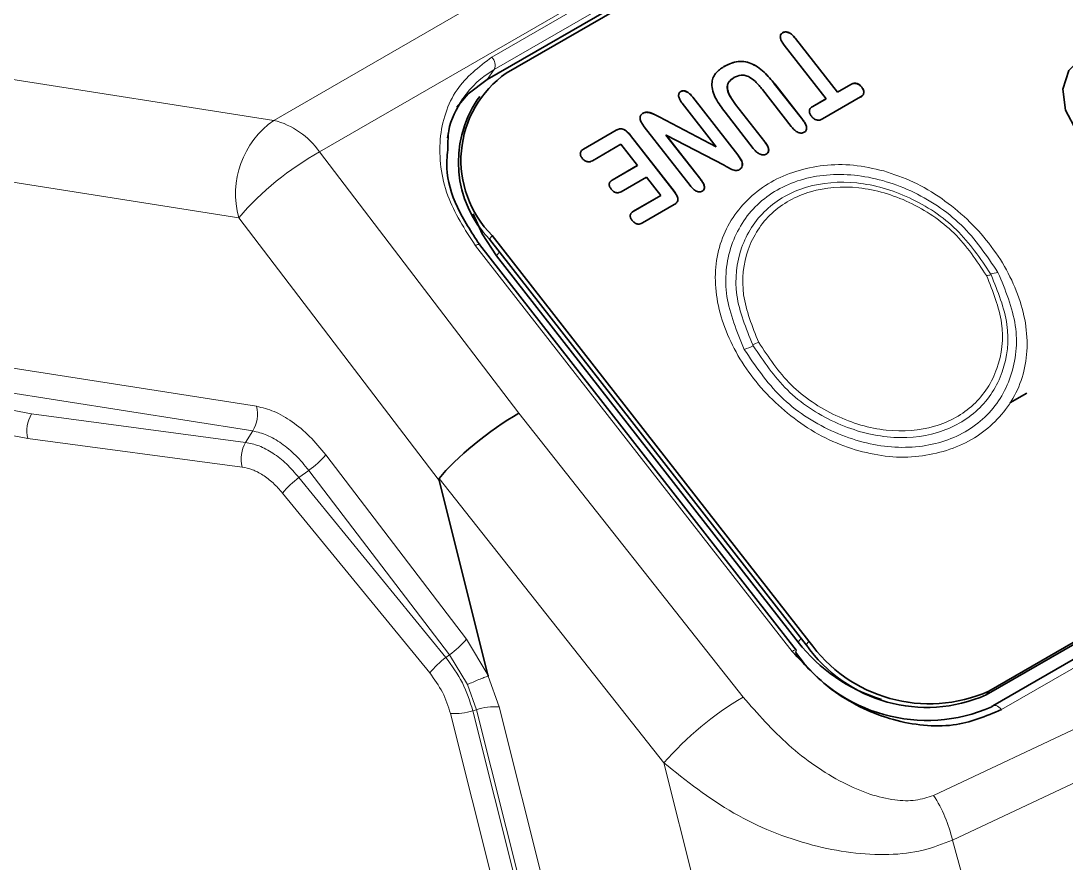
# Paper-space layout 'Blatt1' of a CAD drawing. Header units: millimetres. Extents: x 0 to 1189, y 0 to 841.
# Drawn here: x 841.124 to 845.309, y 652.895 to 656.268 of the extents above; entities that cross this region are included whole.
import ezdxf

# ---------------------------------------------------------------- set-up
doc = ezdxf.new("R2010")
doc.units = ezdxf.units.MM

psp = doc.layouts.new('Blatt1')

# ---------------------------------------------------------------- linework, layer by layer
at = {"color": 8, "linetype": 'Continuous', "lineweight": 18}
for p, q in [((849.0127, 659.8388), (842.137, 655.8695)), ((842.3199, 655.7429), (849.1957, 659.7122)), ((848.5255, 659.3068), (843.01, 656.1228)), ((843.0197, 656.0728), (848.5352, 659.2568)), ((845.0502, 653.5096), (850.5656, 656.6936)), ((842.137, 655.8695), (839.6455, 656.2606)), ((843.0197, 656.0728), (842.9909, 656.0326)), ((844.1425, 656.0154), (844.1422, 656.015)), ((843.986, 655.9334), (843.9857, 655.933)), ((839.5014, 655.8714), (841.9962, 655.4797)), ((843.6795, 655.8834), (843.6793, 655.883)), ((843.1178, 654.6969), (842.3199, 655.7429)), ((843.9947, 655.7317), (843.9944, 655.7313)), ((843.8463, 655.6327), (843.846, 655.6323)), ((843.7395, 655.5856), (843.7392, 655.5852)), ((842.7987, 654.4276), (841.9962, 655.4797)), ((842.9998, 655.3941), (843.0108, 655.4087)), ((842.944, 655.3674), (844.2121, 653.7431)), ((843.0286, 655.3274), (843.0401, 655.3425)), ((839.9854, 655.0513), (842.0681, 654.7243)), ((839.9544, 654.9282), (841.1672, 654.6938)), ((842.0524, 654.6256), (839.9697, 654.9525)), ((841.1515, 654.595), (839.9357, 654.83)), ((841.1672, 654.6938), (842.0237, 654.5798)), ((844.0156, 653.5601), (843.1178, 654.6969)), ((842.0102, 654.4808), (841.1515, 654.595)), ((842.0237, 654.5798), (842.0524, 654.6256)), ((842.3451, 654.5299), (842.9083, 653.7916)), ((842.277, 654.4679), (842.2374, 654.4391)), ((842.8402, 653.7296), (842.277, 654.4679)), ((842.2374, 654.4391), (842.8256, 653.7189)), ((843.6986, 653.296), (842.7988, 654.4352)), ((842.761, 653.6565), (842.1718, 654.3768)), ((846.2331, 653.8514), (844.778, 653.1661)), ((844.2478, 653.7956), (844.2363, 653.7804)), ((842.9083, 653.7916), (842.9944, 653.6488)), ((844.2789, 653.7844), (844.2679, 653.7698)), ((842.8256, 653.7189), (842.8402, 653.7296)), ((842.9119, 653.6098), (842.8402, 653.7296)), ((844.8536, 652.9874), (846.314, 653.6755)), ((842.9947, 653.6437), (843.039, 653.5204)), ((842.9481, 653.5095), (842.9119, 653.6098)), ((844.9889, 653.5689), (844.9999, 653.5835)), ((842.9481, 653.5095), (842.9338, 653.5051)), ((843.3608, 651.8042), (842.9338, 653.5051)), ((843.3751, 651.8088), (842.9481, 653.5095)), ((843.039, 653.5204), (843.4658, 651.8205)), ((843.2715, 651.7923), (842.8443, 653.494)), ((844.0904, 651.7379), (843.6986, 653.296)), ((845.1377, 651.9656), (844.8536, 652.9874))]:
    psp.add_line(p, q, dxfattribs=at)
at = {"color": 7, "linetype": 'Continuous', "lineweight": 35}
for p, q in [((848.5831, 659.2426), (843.0676, 656.0586)), ((848.5063, 659.2166), (842.9909, 656.0326)), ((844.9999, 653.5835), (850.5154, 656.7675)), ((850.5043, 656.7529), (844.9889, 653.5689)), ((850.5309, 656.7088), (845.0155, 653.5248)), ((844.1744, 656.2206), (844.1741, 656.2202)), ((844.226, 656.1975), (844.2258, 656.1971)), ((844.3935, 655.9822), (844.2258, 656.1971)), ((844.3938, 655.9826), (844.226, 656.1975)), ((844.1801, 656.171), (844.3478, 655.9561)), ((843.9388, 656.0846), (843.9385, 656.0842)), ((844.2545, 655.8711), (844.1422, 656.015)), ((844.2548, 655.8715), (844.1425, 656.0154)), ((844.4467, 656.0129), (844.3935, 655.9822)), ((844.4469, 656.0133), (844.3938, 655.9826)), ((844.4469, 656.0133), (844.4467, 656.0129)), ((843.7662, 655.985), (843.7659, 655.9846)), ((844.0931, 655.9933), (844.2087, 655.8452)), ((844.3938, 655.9826), (844.3935, 655.9822)), ((844.4911, 656.0025), (844.4908, 656.0021)), ((842.9616, 655.9656), (842.9506, 655.9511)), ((843.7719, 655.9382), (843.908, 655.7639)), ((843.8145, 655.9625), (843.8142, 655.9622)), ((843.9944, 655.7313), (843.8142, 655.9622)), ((843.9947, 655.7317), (843.8145, 655.9625)), ((844.1023, 655.7836), (843.9857, 655.933)), ((844.1026, 655.784), (843.986, 655.9334)), ((844.3475, 655.9557), (844.2944, 655.925)), ((844.3478, 655.9561), (844.2947, 655.9254)), ((844.3339, 655.8751), (844.4862, 655.963)), ((844.3478, 655.9561), (844.3475, 655.9557)), ((843.6149, 655.8976), (843.6146, 655.8972)), ((843.944, 655.9018), (844.0568, 655.7574)), ((844.2947, 655.9254), (844.2944, 655.925)), ((843.6202, 655.8435), (843.8039, 655.6082)), ((843.9077, 655.7635), (843.6793, 655.883)), ((843.908, 655.7639), (843.6795, 655.8834)), ((844.2548, 655.8715), (844.2545, 655.8711)), ((843.5074, 655.8298), (843.3762, 655.754)), ((843.5077, 655.8301), (843.3765, 655.7544)), ((843.5077, 655.8301), (843.5074, 655.8298)), ((843.5648, 655.8094), (843.5645, 655.809)), ((843.7392, 655.5852), (843.5645, 655.809)), ((843.7395, 655.5856), (843.5648, 655.8094)), ((843.7073, 655.8107), (843.7071, 655.8104)), ((843.846, 655.6323), (843.7071, 655.8104)), ((843.8463, 655.6327), (843.7073, 655.8107)), ((843.7073, 655.8107), (843.9406, 655.6895)), ((843.4127, 655.708), (843.5262, 655.7735)), ((843.5262, 655.7735), (843.5926, 655.6884)), ((843.908, 655.7639), (843.9077, 655.7635)), ((844.1026, 655.784), (844.1023, 655.7836)), ((843.3765, 655.7544), (843.3762, 655.754)), ((844.01, 655.7068), (843.9944, 655.7313)), ((844.0103, 655.7072), (843.9947, 655.7317)), ((843.5923, 655.688), (843.4913, 655.6297)), ((843.5926, 655.6884), (843.4916, 655.6301)), ((843.5926, 655.6884), (843.5923, 655.688)), ((844.01, 655.7068), (844.0103, 655.7072)), ((843.5278, 655.5837), (843.6288, 655.642)), ((843.6288, 655.642), (843.6862, 655.5685)), ((843.4916, 655.6301), (843.4913, 655.6297)), ((843.6859, 655.5681), (843.5762, 655.5048)), ((843.6862, 655.5685), (843.5765, 655.5052)), ((843.6862, 655.5685), (843.6859, 655.5681)), ((843.6127, 655.4588), (843.7402, 655.5324)), ((843.5765, 655.5052), (843.5762, 655.5048)), ((844.2679, 653.7698), (842.9998, 655.3941)), ((843.0108, 655.4087), (844.2789, 653.7844)), ((844.2289, 653.7483), (842.9608, 655.3726)), ((844.2363, 653.7804), (843.0286, 655.3274)), ((845.1518, 654.7769), (845.0844, 654.7379)), ((842.9944, 653.6488), (842.7987, 654.4276))]:
    psp.add_line(p, q, dxfattribs=at)
at = {"color": 7, "linetype": 'Continuous', "lineweight": 35, "flags": 128}
for points in [[(845.7041, 656.0321), (845.6328, 656.0983), (845.5455, 656.139), (845.4555, 656.1478), (845.3763, 656.1234), (845.3202, 656.0697), (845.2955, 655.9946), (845.3062, 655.9098), (845.3505, 655.828)], [(842.9909, 656.0326), (842.9153, 655.9761), (842.8692, 655.9229)], [(843.0286, 655.3274), (842.9712, 655.4147), (842.9351, 655.4955)], [(845.0116, 653.5214), (845.0149, 653.5245), (845.0155, 653.5248)]]:
    psp.add_lwpolyline(points, dxfattribs=at)
at = {"color": 8, "linetype": 'Continuous', "lineweight": 18, "flags": 128}
for points in [[(844.2121, 653.7431), (844.2173, 653.7459), (844.2217, 653.7478), (844.2252, 653.7489), (844.2277, 653.749), (844.229, 653.7481), (844.2292, 653.7463), (844.2281, 653.7437), (844.2259, 653.7403)], [(845.0155, 653.5248), (845.0191, 653.5263), (845.0238, 653.5267), (845.029, 653.5257), (845.0345, 653.5234), (845.0399, 653.5198), (845.0453, 653.5152), (845.0502, 653.5096)]]:
    psp.add_lwpolyline(points, dxfattribs=at)
at = {"color": 8, "linetype": 'Continuous', "lineweight": 18}
for centre, radius, start, end in [((842.9762, 656.0903), 0.0469, 338.075, 43.864), ((843.2119, 655.7378), 0.3862, 119.8372, 170.7993), ((842.3444, 655.5742), 0.3608, 125.0882, 195.185), ((842.0601, 655.5629), 0.316, 34.7058, 75.921), ((842.9087, 654.6879), 1.2081, 119.1633, 139.0498), ((842.9582, 655.3513), 0.0214, 83.0165, 131.4768), ((844.9969, 655.3827), 0.1282, 274.362, 287.8795), ((845.015, 655.1435), 0.1071, 93.1718, 103.2908), ((843.9417, 655.2069), 0.2664, 287.1919, 295.4938), ((844.1742, 654.7134), 0.2838, 109.7458, 115.026), ((841.9414, 654.6938), 0.1304, 328.4266, 13.521), ((841.2783, 654.6255), 0.1304, 148.4266, 193.521), ((842.1384, 654.5137), 0.1324, 150.0341, 194.4093), ((842.0728, 654.7607), 0.3569, 304.8962, 319.7196), ((842.4598, 654.1394), 0.3732, 126.5809, 140.5065), ((842.636, 654.0223), 0.3569, 304.8962, 319.7196), ((843.0558, 653.4165), 0.3801, 127.2818, 140.8521), ((844.6784, 652.4421), 1.2997, 120.6582, 138.9285), ((842.8606, 653.7293), 0.2358, 266.0496, 288.0787), ((843.0208, 653.2884), 0.2327, 85.4978, 108.183), ((844.3397, 652.8755), 0.526, 12.2841, 33.5483)]:
    psp.add_arc(centre, radius, start, end, dxfattribs=at)
at = {"color": 7, "linetype": 'Continuous', "lineweight": 35}
for centre, radius, start, end in [((843.3118, 655.7098), 0.4257, 124.991, 225.0205), ((843.3231, 655.7033), 0.4473, 146.3724, 223.7313), ((844.7729, 654.2001), 0.6812, 218.0259, 252.6777), ((844.7504, 654.1075), 0.5889, 214.978, 293.8839), ((844.7615, 654.122), 0.5889, 214.978, 293.8839), ((844.7517, 654.1082), 0.6418, 214.978, 293.8839)]:
    psp.add_arc(centre, radius, start, end, dxfattribs=at)
psp.add_ellipse((843.0074, 654.5515), major_axis=(0.237, 0.184), ratio=0.194627, start_param=0.942275, end_param=2.476522, dxfattribs=at)
for points, knots in [([(844.1744, 656.2206), (844.1725, 656.2193), (844.169, 656.2169), (844.1658, 656.2113), (844.1645, 656.2048), (844.1654, 656.196), (844.1705, 656.1843), (844.1766, 656.1758), (844.1801, 656.171)], [0, 0, 0, 0, 0.129224, 0.248091, 0.372296, 0.500406, 0.715004, 1, 1, 1, 1]), ([(844.2258, 656.1971), (844.2224, 656.2012), (844.2156, 656.2094), (844.2048, 656.2179), (844.1951, 656.2222), (844.1876, 656.2236), (844.1803, 656.2232), (844.1762, 656.2213), (844.1741, 656.2202)], [0, 0, 0, 0, 0.250099, 0.499648, 0.625625, 0.749085, 0.868914, 1, 1, 1, 1]), ([(844.226, 656.1975), (844.2227, 656.2016), (844.2159, 656.2097), (844.2051, 656.2183), (844.1954, 656.2226), (844.1879, 656.224), (844.1806, 656.2236), (844.1765, 656.2216), (844.1744, 656.2206)], [0, 0, 0, 0, 0.250099, 0.499648, 0.625625, 0.749085, 0.868914, 1, 1, 1, 1]), ([(844.1422, 656.015), (844.1288, 656.0313), (844.1082, 656.0563), (844.0748, 656.0834), (844.0469, 656.0988), (844.0173, 656.1061), (843.9784, 656.1042), (843.9544, 656.0922), (843.9385, 656.0842)], [0, 0, 0, 0, 0.2502681, 0.3832407, 0.5004229, 0.6217566, 0.7502772, 1, 1, 1, 1]), ([(844.1425, 656.0154), (844.1291, 656.0317), (844.1085, 656.0566), (844.0751, 656.0838), (844.0472, 656.0992), (844.0176, 656.1065), (843.9787, 656.1046), (843.9547, 656.0926), (843.9388, 656.0846)], [0, 0, 0, 0, 0.250268, 0.383241, 0.500423, 0.621757, 0.750277, 1, 1, 1, 1]), ([(843.9388, 656.0846), (843.9266, 656.0764), (843.9083, 656.064), (843.8939, 656.0386), (843.8917, 656.0237), (843.8905, 656.0163)], [0, 0, 0, 0, 0.499532, 0.749747, 1, 1, 1, 1]), ([(843.8905, 656.0163), (843.8912, 656.0063), (843.8925, 655.9864), (843.9105, 655.9467), (843.9306, 655.9197), (843.944, 655.9018)], [0, 0, 0, 0, 0.249815, 0.499736, 1, 1, 1, 1]), ([(843.9857, 655.933), (843.9781, 655.9436), (843.9644, 655.9623), (843.9531, 655.9883), (843.9519, 656.0078), (843.9586, 656.0262), (843.9706, 656.0345), (843.9787, 656.0401)], [0, 0, 0, 0, 0.281668, 0.500652, 0.624989, 0.750546, 1, 1, 1, 1]), ([(843.986, 655.9334), (843.9783, 655.9439), (843.9647, 655.9627), (843.9534, 655.9887), (843.9522, 656.0082), (843.9589, 656.0266), (843.9709, 656.0349), (843.9789, 656.0405)], [0, 0, 0, 0, 0.281668, 0.500652, 0.624989, 0.750546, 1, 1, 1, 1]), ([(843.9789, 656.0405), (843.9881, 656.0449), (844.0017, 656.0515), (844.0244, 656.0498), (844.0448, 656.042), (844.069, 656.0224), (844.0842, 656.0041), (844.0931, 655.9933)], [0, 0, 0, 0, 0.249478, 0.370822, 0.49965, 0.706018, 1, 1, 1, 1]), ([(844.4908, 656.0021), (844.4878, 656.0055), (844.4833, 656.0105), (844.4755, 656.0151), (844.4693, 656.0173), (844.4632, 656.018), (844.4552, 656.0171), (844.4501, 656.0146), (844.4467, 656.0129)], [0, 0, 0, 0, 0.249468, 0.375712, 0.499916, 0.620562, 0.741424, 1, 1, 1, 1]), ([(844.4911, 656.0025), (844.4881, 656.0058), (844.4836, 656.0109), (844.4758, 656.0155), (844.4696, 656.0177), (844.4635, 656.0184), (844.4555, 656.0175), (844.4504, 656.015), (844.4469, 656.0133)], [0, 0, 0, 0, 0.249468, 0.375712, 0.499916, 0.620562, 0.741424, 1, 1, 1, 1]), ([(843.7662, 655.985), (843.7645, 655.9838), (843.7612, 655.9815), (843.7583, 655.9762), (843.7574, 655.97), (843.7584, 655.9612), (843.7632, 655.9501), (843.769, 655.9422), (843.7719, 655.9382)], [0, 0, 0, 0, 0.125003, 0.250075, 0.369528, 0.500277, 0.749831, 1, 1, 1, 1]), ([(843.8142, 655.9622), (843.811, 655.966), (843.8047, 655.9736), (843.7947, 655.9817), (843.7856, 655.9859), (843.7786, 655.9875), (843.7717, 655.9873), (843.7679, 655.9855), (843.7659, 655.9846)], [0, 0, 0, 0, 0.250214, 0.499796, 0.625441, 0.750151, 0.868759, 1, 1, 1, 1]), ([(843.8145, 655.9625), (843.8113, 655.9664), (843.805, 655.974), (843.795, 655.9821), (843.7859, 655.9863), (843.7789, 655.9879), (843.772, 655.9877), (843.7682, 655.9859), (843.7662, 655.985)], [0, 0, 0, 0, 0.250214, 0.499796, 0.625441, 0.750151, 0.868759, 1, 1, 1, 1]), ([(844.4859, 655.9626), (844.489, 655.9647), (844.4936, 655.9678), (844.4975, 655.9739), (844.4991, 655.9791), (844.4991, 655.9848), (844.4971, 655.9928), (844.4934, 655.9983), (844.4908, 656.0021)], [0, 0, 0, 0, 0.24991, 0.377699, 0.500333, 0.623616, 0.743136, 1, 1, 1, 1]), ([(844.4862, 655.963), (844.4893, 655.9651), (844.4939, 655.9682), (844.4978, 655.9742), (844.4994, 655.9795), (844.4994, 655.9852), (844.4974, 655.9932), (844.4937, 655.9987), (844.4911, 656.0025)], [0, 0, 0, 0, 0.24991, 0.377699, 0.500333, 0.623616, 0.743136, 1, 1, 1, 1]), ([(842.834, 655.762), (842.834, 655.7841), (842.8341, 655.8567), (842.8689, 655.9154), (842.8931, 655.9562)], [0, 0, 0, 0, 0.304526, 1, 1, 1, 1]), ([(843.6149, 655.8976), (843.6129, 655.8963), (843.6089, 655.8937), (843.6048, 655.8879), (843.603, 655.8808), (843.6041, 655.8704), (843.6099, 655.8575), (843.6168, 655.8482), (843.6202, 655.8435)], [0, 0, 0, 0, 0.125129, 0.250206, 0.371794, 0.500216, 0.74987, 1, 1, 1, 1]), ([(843.6793, 655.883), (843.6686, 655.8889), (843.6526, 655.8977), (843.6324, 655.9025), (843.6218, 655.9006), (843.6172, 655.8984), (843.6146, 655.8972)], [0, 0, 0, 0, 0.500516, 0.749835, 0.859145, 1, 1, 1, 1]), ([(843.6795, 655.8834), (843.6689, 655.8893), (843.6529, 655.8981), (843.6327, 655.9029), (843.6221, 655.9009), (843.6175, 655.8988), (843.6149, 655.8976)], [0, 0, 0, 0, 0.5005156, 0.7498348, 0.8591453, 1, 1, 1, 1]), ([(844.2947, 655.9254), (844.2916, 655.9234), (844.287, 655.9203), (844.2829, 655.9142), (844.2812, 655.909), (844.2812, 655.9032), (844.2829, 655.8952), (844.2868, 655.8896), (844.2893, 655.886)], [0, 0, 0, 0, 0.249811, 0.379526, 0.500181, 0.621488, 0.750667, 1, 1, 1, 1]), ([(844.2893, 655.886), (844.2923, 655.8826), (844.2968, 655.8775), (844.3048, 655.8729), (844.311, 655.8707), (844.3174, 655.8699), (844.3255, 655.8708), (844.3306, 655.8734), (844.3339, 655.8751)], [0, 0, 0, 0, 0.249397, 0.374135, 0.499774, 0.619284, 0.750094, 1, 1, 1, 1]), ([(844.2087, 655.8452), (844.2121, 655.8411), (844.2189, 655.8328), (844.2298, 655.8241), (844.2397, 655.8197), (844.2471, 655.8181), (844.2543, 655.8188), (844.2585, 655.8207), (844.2608, 655.8217)], [0, 0, 0, 0, 0.2503119, 0.4999438, 0.6285509, 0.7502566, 0.8619371, 1, 1, 1, 1]), ([(844.2605, 655.8213), (844.2623, 655.8225), (844.2659, 655.825), (844.269, 655.8306), (844.2703, 655.8372), (844.2691, 655.8466), (844.2639, 655.8585), (844.2577, 655.8669), (844.2545, 655.8711)], [0, 0, 0, 0, 0.129081, 0.248272, 0.369588, 0.500271, 0.749834, 1, 1, 1, 1]), ([(844.2608, 655.8217), (844.2626, 655.8229), (844.2662, 655.8254), (844.2693, 655.831), (844.2706, 655.8375), (844.2694, 655.847), (844.2642, 655.8589), (844.258, 655.8673), (844.2548, 655.8715)], [0, 0, 0, 0, 0.129081, 0.248272, 0.369588, 0.500271, 0.749834, 1, 1, 1, 1]), ([(843.5645, 655.809), (843.5607, 655.8136), (843.5549, 655.8206), (843.5457, 655.8283), (843.538, 655.833), (843.5298, 655.8355), (843.5187, 655.8353), (843.5119, 655.832), (843.5074, 655.8298)], [0, 0, 0, 0, 0.250085, 0.384222, 0.500489, 0.620514, 0.750471, 1, 1, 1, 1]), ([(843.5648, 655.8094), (843.561, 655.814), (843.5552, 655.821), (843.5459, 655.8287), (843.5383, 655.8334), (843.5301, 655.8359), (843.519, 655.8357), (843.5122, 655.8323), (843.5077, 655.8301)], [0, 0, 0, 0, 0.250085, 0.384222, 0.500489, 0.620514, 0.750471, 1, 1, 1, 1]), ([(842.9604, 655.373), (842.9281, 655.4219), (842.8637, 655.5194), (842.8235, 655.6574), (842.8312, 655.7343), (842.834, 655.762)], [0, 0, 0, 0, 0.3918592, 0.7814875, 1, 1, 1, 1]), ([(844.1084, 655.7335), (844.1103, 655.7347), (844.1139, 655.7372), (844.1171, 655.7429), (844.1183, 655.7495), (844.1171, 655.759), (844.1118, 655.7709), (844.1055, 655.7794), (844.1023, 655.7836)], [0, 0, 0, 0, 0.125004, 0.250148, 0.369522, 0.500294, 0.749855, 1, 1, 1, 1]), ([(844.1087, 655.7339), (844.1106, 655.7351), (844.1142, 655.7376), (844.1174, 655.7432), (844.1186, 655.7499), (844.1174, 655.7594), (844.112, 655.7713), (844.1058, 655.7798), (844.1026, 655.784)], [0, 0, 0, 0, 0.125004, 0.250148, 0.369522, 0.500294, 0.749855, 1, 1, 1, 1]), ([(843.3765, 655.7544), (843.3736, 655.7525), (843.3694, 655.7496), (843.3656, 655.7441), (843.3641, 655.7392), (843.364, 655.7339), (843.3655, 655.7265), (843.369, 655.7214), (843.3713, 655.718)], [0, 0, 0, 0, 0.249852, 0.378439, 0.500203, 0.622745, 0.750676, 1, 1, 1, 1]), ([(843.3713, 655.718), (843.3741, 655.7148), (843.3783, 655.7101), (843.3856, 655.7059), (843.3914, 655.7039), (843.3974, 655.7032), (843.4049, 655.704), (843.4096, 655.7064), (843.4127, 655.708)], [0, 0, 0, 0, 0.249405, 0.373782, 0.499763, 0.62202, 0.750086, 1, 1, 1, 1]), ([(844.0568, 655.7574), (844.0602, 655.7532), (844.0669, 655.745), (844.0778, 655.7364), (844.0876, 655.732), (844.0951, 655.7305), (844.1025, 655.7309), (844.1066, 655.7329), (844.1087, 655.7339)], [0, 0, 0, 0, 0.250143, 0.499659, 0.626419, 0.748868, 0.868962, 1, 1, 1, 1]), ([(843.9406, 655.6895), (843.9506, 655.6835), (843.9632, 655.6758), (843.9793, 655.6697), (843.9875, 655.6683), (843.9952, 655.6689), (843.9996, 655.671), (844.0017, 655.6721)], [0, 0, 0, 0, 0.500057, 0.632206, 0.749976, 0.87499, 1, 1, 1, 1]), ([(844.0014, 655.6717), (844.004, 655.6737), (844.009, 655.6775), (844.0123, 655.6865), (844.0131, 655.6964), (844.0111, 655.7033), (844.01, 655.7068)], [0, 0, 0, 0, 0.249751, 0.499984, 0.739175, 1, 1, 1, 1]), ([(844.0017, 655.6721), (844.0043, 655.674), (844.0093, 655.6779), (844.0126, 655.6869), (844.0134, 655.6968), (844.0114, 655.7036), (844.0103, 655.7072)], [0, 0, 0, 0, 0.249751, 0.499984, 0.739175, 1, 1, 1, 1]), ([(843.4916, 655.6301), (843.4888, 655.6282), (843.4846, 655.6254), (843.4811, 655.6198), (843.4798, 655.6149), (843.48, 655.6097), (843.4819, 655.6024), (843.4853, 655.5974), (843.4877, 655.5939)], [0, 0, 0, 0, 0.249929, 0.376636, 0.500326, 0.621398, 0.74193, 1, 1, 1, 1]), ([(843.4877, 655.5939), (843.4905, 655.5908), (843.4945, 655.5862), (843.5016, 655.582), (843.5071, 655.58), (843.5129, 655.5792), (843.5202, 655.5799), (843.5248, 655.5822), (843.5278, 655.5837)], [0, 0, 0, 0, 0.254323, 0.373319, 0.499659, 0.621327, 0.749985, 1, 1, 1, 1]), ([(843.8039, 655.6082), (843.8076, 655.6039), (843.814, 655.5962), (843.8241, 655.5881), (843.8327, 655.5842), (843.8396, 655.5827), (843.8464, 655.5833), (843.8503, 655.585), (843.8524, 655.5859)], [0, 0, 0, 0, 0.284006, 0.499826, 0.627565, 0.75028, 0.862736, 1, 1, 1, 1]), ([(843.8521, 655.5855), (843.8538, 655.5867), (843.8572, 655.589), (843.8601, 655.5943), (843.8611, 655.6005), (843.8601, 655.6088), (843.8551, 655.6198), (843.8493, 655.6278), (843.846, 655.6323)], [0, 0, 0, 0, 0.12502, 0.250083, 0.369622, 0.500331, 0.714416, 1, 1, 1, 1]), ([(843.8524, 655.5859), (843.8541, 655.5871), (843.8575, 655.5894), (843.8604, 655.5947), (843.8614, 655.6009), (843.8604, 655.6092), (843.8554, 655.6202), (843.8496, 655.6282), (843.8463, 655.6327)], [0, 0, 0, 0, 0.12502, 0.250083, 0.369622, 0.500331, 0.714416, 1, 1, 1, 1]), ([(843.7399, 655.532), (843.744, 655.5347), (843.7501, 655.5388), (843.7544, 655.5475), (843.7551, 655.5569), (843.75, 655.5703), (843.7432, 655.5797), (843.7392, 655.5852)], [0, 0, 0, 0, 0.249879, 0.375931, 0.499906, 0.710343, 1, 1, 1, 1]), ([(843.7402, 655.5324), (843.7443, 655.5351), (843.7504, 655.5392), (843.7547, 655.5479), (843.7554, 655.5573), (843.7503, 655.5707), (843.7435, 655.5801), (843.7395, 655.5856)], [0, 0, 0, 0, 0.249879, 0.375931, 0.499906, 0.710343, 1, 1, 1, 1]), ([(843.5765, 655.5052), (843.5736, 655.5033), (843.5693, 655.5005), (843.5655, 655.4949), (843.564, 655.49), (843.564, 655.4847), (843.5658, 655.4773), (843.5693, 655.4721), (843.5718, 655.4686)], [0, 0, 0, 0, 0.250079, 0.376628, 0.500439, 0.623013, 0.742228, 1, 1, 1, 1]), ([(843.5718, 655.4686), (843.5745, 655.4655), (843.5787, 655.4608), (843.586, 655.4566), (843.5917, 655.4546), (843.5976, 655.4539), (843.605, 655.4548), (843.6096, 655.4572), (843.6127, 655.4588)], [0, 0, 0, 0, 0.249283, 0.374928, 0.499598, 0.622368, 0.749953, 1, 1, 1, 1]), ([(842.7987, 654.4276), (842.7984, 654.4292), (842.7979, 654.4315), (842.7981, 654.434), (842.7986, 654.4348), (842.7988, 654.4352)], [0, 0, 0, 0, 0.564427, 0.791738, 1, 1, 1, 1]), ([(844.2121, 653.7431), (844.2667, 653.6844), (844.351, 653.5938), (844.4973, 653.5111), (844.6171, 653.4661), (844.7389, 653.4437), (844.8924, 653.443), (844.9882, 653.4834), (845.0502, 653.5096)], [0, 0, 0, 0, 0.239443, 0.369668, 0.5, 0.630225, 0.760557, 1, 1, 1, 1]), ([(842.9944, 653.6488), (842.9947, 653.6476), (842.9951, 653.646), (842.995, 653.6444), (842.9949, 653.6439), (842.9948, 653.6438), (842.9947, 653.6437)], [0, 0, 0, 0, 0.637865, 0.845888, 0.927922, 1, 1, 1, 1])]:
    psp.add_open_spline(points, degree=3, knots=knots, dxfattribs=at)
at = {"color": 8, "linetype": 'Continuous', "lineweight": 18}
for points, knots in [([(843.01, 656.1228), (842.9584, 656.0833), (842.8786, 656.0224), (842.8213, 655.9), (842.7993, 655.7946), (842.8023, 655.6822), (842.836, 655.5345), (842.9015, 655.433), (842.944, 655.3674)], [0, 0, 0, 0, 0.239443, 0.369668, 0.5, 0.630225, 0.760557, 1, 1, 1, 1]), ([(844.5789, 655.6671), (844.5384, 655.6763), (844.4569, 655.6946), (844.2982, 655.6911), (844.1177, 655.6351), (843.9876, 655.5133), (843.9248, 655.3884), (843.9023, 655.2827), (843.905, 655.1697), (843.943, 655.0162), (844.0457, 654.829), (844.2077, 654.6767), (844.3582, 654.5863), (844.4392, 654.5591), (844.4793, 654.5456)], [0, 0, 0, 0, 0.0621939, 0.1251904, 0.2498693, 0.3744739, 0.4374925, 0.4994871, 0.5617589, 0.6249088, 0.7497859, 0.8744188, 0.9376858, 1, 1, 1, 1]), ([(845.0363, 655.2607), (844.9914, 655.3274), (844.9019, 655.4603), (844.69, 655.5987), (844.4598, 655.6638), (844.2385, 655.6442), (844.0611, 655.5426), (843.9563, 655.3751), (843.9328, 655.165), (843.9913, 655.0232), (844.0205, 654.9524)], [0, 0, 0, 0, 0.125718, 0.250598, 0.375421, 0.500237, 0.625099, 0.750087, 0.875084, 1, 1, 1, 1]), ([(844.4793, 654.5456), (844.5198, 654.5365), (844.6013, 654.5183), (844.7599, 654.5221), (844.9402, 654.5783), (845.0701, 654.7002), (845.1327, 654.8251), (845.1551, 654.9309), (845.1523, 655.0437), (845.1145, 655.1971), (845.0115, 655.3841), (844.8498, 655.5364), (844.6996, 655.6265), (844.6189, 655.6537), (844.5789, 655.6671)], [0, 0, 0, 0, 0.062191, 0.125272, 0.250035, 0.374656, 0.437679, 0.499763, 0.562035, 0.625064, 0.750028, 0.874843, 0.937832, 1, 1, 1, 1]), ([(845.0067, 655.2549), (844.9651, 655.3168), (844.8819, 655.4405), (844.6849, 655.5702), (844.4698, 655.6319), (844.263, 655.6143), (844.0967, 655.5206), (843.9972, 655.3651), (843.9737, 655.1694), (844.0273, 655.0368), (844.0542, 654.9706)], [0, 0, 0, 0, 0.125026, 0.250012, 0.374974, 0.499893, 0.624789, 0.749855, 0.874983, 1, 1, 1, 1]), ([(844.0783, 654.9805), (844.0527, 655.044), (844.0015, 655.1709), (844.0243, 655.358), (844.1198, 655.5067), (844.2795, 655.5959), (844.478, 655.6118), (844.6839, 655.5516), (844.8722, 655.4263), (844.9509, 655.3073), (844.9903, 655.2477)], [0, 0, 0, 0, 0.125062, 0.249956, 0.374832, 0.49987, 0.624796, 0.749767, 0.874807, 1, 1, 1, 1]), ([(844.0205, 654.9524), (844.065, 654.886), (844.1543, 654.7531), (844.3662, 654.6143), (844.597, 654.5489), (844.8185, 654.5686), (844.9959, 654.6702), (845.1006, 654.8378), (845.1241, 655.0479), (845.0655, 655.1898), (845.0363, 655.2607)], [0, 0, 0, 0, 0.125091, 0.250402, 0.375414, 0.500324, 0.625176, 0.750046, 0.874968, 1, 1, 1, 1]), ([(844.0564, 654.9664), (844.098, 654.9045), (844.1812, 654.7806), (844.3784, 654.6506), (844.5938, 654.5889), (844.8007, 654.6068), (844.9668, 654.7007), (845.0659, 654.856), (845.0894, 655.0515), (845.0358, 655.1841), (845.009, 655.2504)], [0, 0, 0, 0, 0.125035, 0.250342, 0.375391, 0.500319, 0.62513, 0.750013, 0.874975, 1, 1, 1, 1]), ([(844.9903, 655.2477), (845.0159, 655.1842), (845.0671, 655.0572), (845.0443, 654.8699), (844.9488, 654.7214), (844.7889, 654.6322), (844.5903, 654.6164), (844.3845, 654.6766), (844.1965, 654.802), (844.1178, 654.921), (844.0783, 654.9805)], [0, 0, 0, 0, 0.125049, 0.250041, 0.375042, 0.500123, 0.624999, 0.749833, 0.874777, 1, 1, 1, 1]), ([(845.009, 655.2504), (845.0086, 655.2512), (845.0078, 655.2527), (845.0071, 655.2542), (845.0067, 655.2549)], [0, 0, 0, 0, 0.500151, 1, 1, 1, 1]), ([(844.0542, 654.9706), (844.0545, 654.9699), (844.0553, 654.9685), (844.056, 654.9671), (844.0564, 654.9664)], [0, 0, 0, 0, 0.500169, 1, 1, 1, 1]), ([(842.0681, 654.7243), (842.0914, 654.7187), (842.1378, 654.7075), (842.2105, 654.665), (842.2816, 654.6066), (842.3239, 654.5555), (842.3451, 654.5299)], [0, 0, 0, 0, 0.249924, 0.49993, 0.749704, 1, 1, 1, 1]), ([(842.0524, 654.6256), (842.0713, 654.621), (842.109, 654.6118), (842.1679, 654.5775), (842.2255, 654.5301), (842.2598, 654.4887), (842.277, 654.4679)], [0, 0, 0, 0, 0.2502486, 0.4999182, 0.7494729, 1, 1, 1, 1]), ([(842.2374, 654.4391), (842.2211, 654.458), (842.1884, 654.4958), (842.1335, 654.5383), (842.0774, 654.5689), (842.0416, 654.5762), (842.0237, 654.5798)], [0, 0, 0, 0, 0.249761, 0.499361, 0.749062, 1, 1, 1, 1]), ([(842.1718, 654.3768), (842.1594, 654.3909), (842.1347, 654.4191), (842.0931, 654.4505), (842.0507, 654.4731), (842.0237, 654.4782), (842.0102, 654.4808)], [0, 0, 0, 0, 0.249959, 0.499869, 0.749767, 1, 1, 1, 1]), ([(842.9338, 653.5051), (842.9217, 653.5431), (842.8977, 653.6191), (842.8496, 653.6856), (842.8256, 653.7189)], [0, 0, 0, 0, 0.49981, 1, 1, 1, 1]), ([(842.8443, 653.494), (842.8351, 653.523), (842.8166, 653.5808), (842.7796, 653.6313), (842.761, 653.6565)], [0, 0, 0, 0, 0.499946, 1, 1, 1, 1]), ([(842.9947, 653.6437), (842.9894, 653.642), (842.9785, 653.6385), (842.9576, 653.6303), (842.9348, 653.6205), (842.9194, 653.6133), (842.9119, 653.6098)], [0, 0, 0, 0, 0.245924, 0.499998, 0.754073, 1, 1, 1, 1]), ([(844.778, 653.1661), (844.7548, 653.1584), (844.7069, 653.1425), (844.6184, 653.146), (844.5196, 653.1695), (844.3717, 653.2347), (844.1901, 653.3611), (844.0741, 653.4935), (844.0156, 653.5601)], [0, 0, 0, 0, 0.092326, 0.190215, 0.30489, 0.431079, 0.713618, 1, 1, 1, 1]), ([(843.6986, 653.296), (843.788, 653.2249), (843.9622, 653.0863), (844.2822, 652.9563), (844.5493, 652.92), (844.7379, 652.9415), (844.8156, 652.9723), (844.8536, 652.9874)], [0, 0, 0, 0, 0.2751307, 0.5361873, 0.7760684, 0.8903369, 1, 1, 1, 1])]:
    psp.add_open_spline(points, degree=3, knots=knots, dxfattribs=at)

doc.saveas('drawing.dxf')
